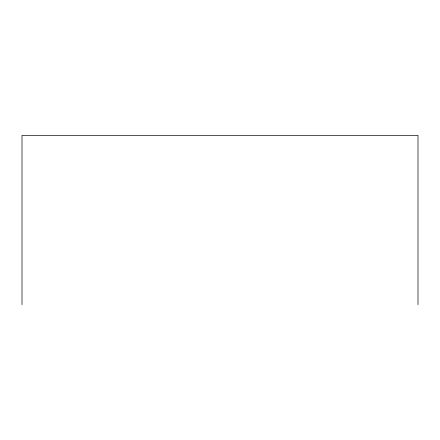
<?xml version="1.0" encoding="UTF-8"?>
<svg xmlns="http://www.w3.org/2000/svg" width="440" height="440" viewBox="0 0 440 440"><rect width="100%" height="100%" fill="white"/><g stroke="black" fill="none" stroke-linecap="round" stroke-linejoin="round"><path stroke-width="0.66" d="M418 304.634L418 135.366L22 135.366L22 304.634"/></g></svg>
